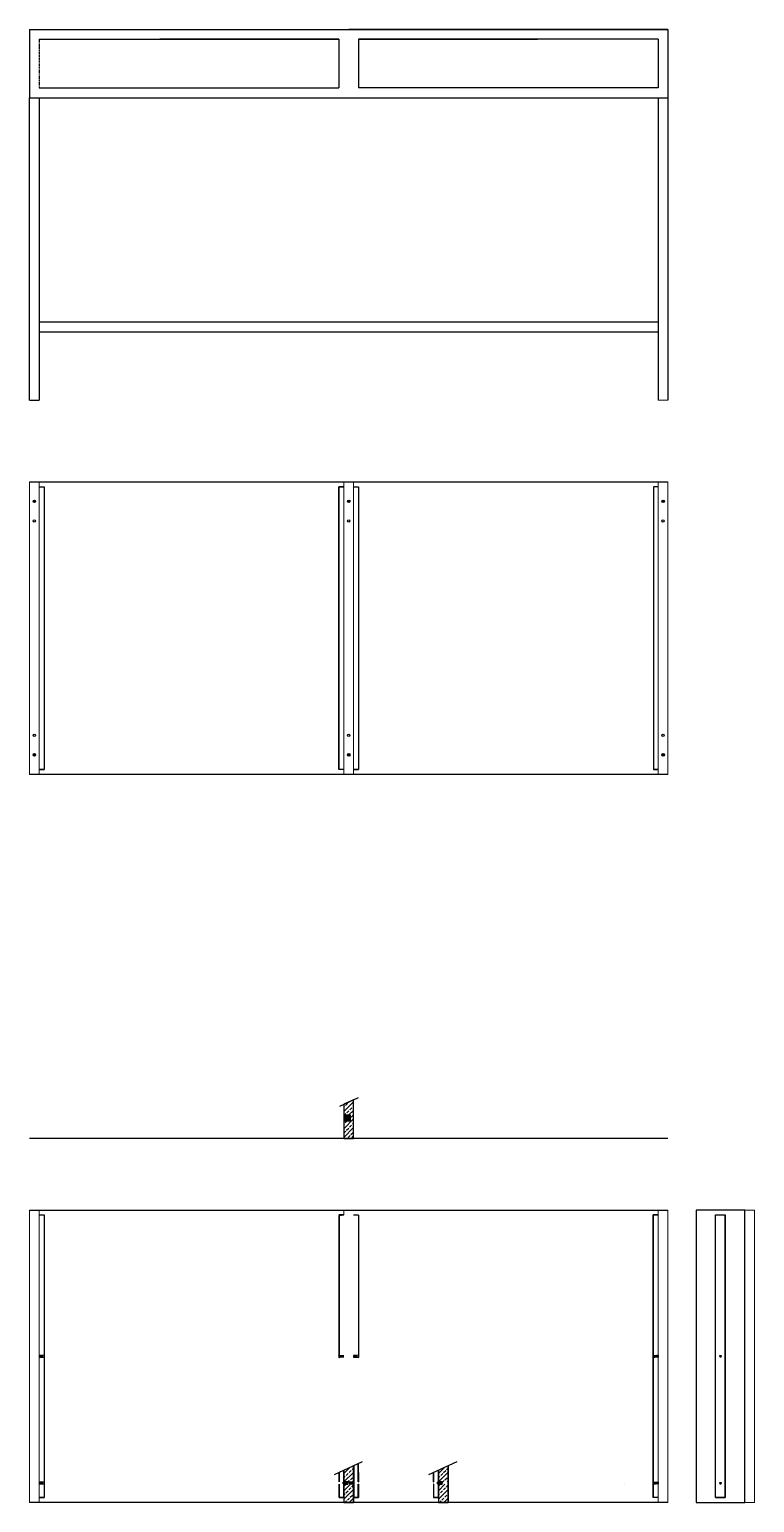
# Model space of a CAD drawing. Header units: millimetres. Extents: x 654 to 2158, y 484 to 1447.
# Drawn here: x 878 to 1026.8, y 484 to 786.2 of the extents above; entities that cross this region are included whole.
import ezdxf

# ---------------------------------------------------------------- set-up
doc = ezdxf.new("R2010")
doc.units = ezdxf.units.MM
doc.linetypes.add('PHANTOM2', pattern=[1.25, 0.625, -0.125, 0.125, -0.125, 0.125, -0.125])
doc.linetypes.add('TRATTOPUNTO', pattern=[25.4, 12.7, -6.35, 0, -6.35])
doc.layers.get('DEFPOINTS').update_dxf_attribs({"color": 210})
doc.layers.add('A-ANNO-DIMS', color=10, linetype='Continuous', lineweight=18)
doc.layers.add('A-FURN', color=8, linetype='Continuous', lineweight=18)
for name, color, linetype in [('ASSI', 1, 'TRATTOPUNTO'), ('VV_D_2_CAMPITURE', 8, 'Continuous'), ('VV_D_2_STRUTTDETTAGLI', 5, 'Continuous'), ('VV_D_2_STRUTTPRINCIPALE', 3, 'Continuous'), ('VV_D_2_STRUTTSECONDARIA', 2, 'Continuous'), ('VV_D_2_VITI_DETTAGLI', 1, 'Continuous')]:
    doc.layers.add(name, color=color, linetype=linetype)
doc.layers.add('VV_D_2_VITI', color=2, linetype='Continuous', transparency=0.2)
pattern_1 = [(45, (0, 0), (-0.112253202, 0.112253202), []), (45, (0, 0.07938), (-0.112253202, 0.112253202), [])]

msp = doc.modelspace()

# ---------------------------------------------------------------- hatches: boundary and pattern name
at = {"layer": 'VV_D_2_CAMPITURE'}
h = msp.add_hatch(dxfattribs=at)
h.set_pattern_fill('JIS_STN_2.5', color=256, scale=0.5)
h.paths.add_polyline_path([(944.52, 566.6), (942.52, 565.7), (942.52, 563.5), (943.82, 563.5), (943.82, 562.27), (942.52, 562.27), (942.52, 558.69), (944.52, 558.69)])
h = msp.add_hatch(dxfattribs=at)
h.set_pattern_fill('STEEL', color=256, scale=0.05)
h.set_pattern_definition(pattern_1)
h.paths.add_polyline_path([(942.52, 487.79), (942.47, 487.79), (942.47, 485.06), (941.59, 485.06), (941.59, 487.77), (941.54, 487.77), (941.54, 485.01), (942.52, 485.01)])
h.paths.add_polyline_path([(945.51, 487.77), (945.46, 487.77), (945.46, 485.06), (944.57, 485.06), (944.57, 487.79), (944.52, 487.79), (944.52, 485.01), (945.51, 485.01)])
h.paths.add_polyline_path([(945.51, 490.2), (945.51, 492.01), (945.46, 491.99), (945.46, 488.23), (945.51, 488.23)])
h.paths.add_polyline_path([(944.57, 491.59), (944.52, 491.56), (944.52, 488.23), (944.57, 488.23)])
h.paths.add_polyline_path([(942.52, 490.65), (942.47, 490.63), (942.47, 488.23), (942.52, 488.23)])
h.paths.add_polyline_path([(941.59, 490.22), (941.54, 490.2), (941.54, 488.23), (941.59, 488.23)])
h = msp.add_hatch(dxfattribs=at)
h.set_pattern_fill('JIS_STN_2.5', color=256, scale=0.5)
h.paths.add_polyline_path([(944.52, 487.79), (943.72, 487.79), (943.72, 488.23), (944.52, 488.23), (944.52, 491.56), (942.52, 490.65), (942.52, 488.23), (943.32, 488.23), (943.32, 487.79), (942.52, 487.79), (942.52, 484.01), (944.52, 484.01)])
h = msp.add_hatch(dxfattribs=at)
h.set_pattern_fill('STEEL', color=256, scale=0.05)
h.set_pattern_definition(pattern_1)
h.paths.add_polyline_path([(961.92, 487.79), (961.87, 487.79), (961.87, 485.06), (960.98, 485.06), (960.98, 487.77), (960.93, 487.77), (960.93, 485.01), (961.92, 485.01)])
h.paths.add_polyline_path([(960.98, 490.22), (960.93, 490.2), (960.93, 488.23), (960.98, 488.23)])
h.paths.add_polyline_path([(961.92, 490.65), (961.87, 490.63), (961.87, 488.23), (961.92, 488.23)])
h = msp.add_hatch(dxfattribs=at)
h.set_pattern_fill('JIS_STN_2.5', color=256, scale=0.5)
h.set_pattern_definition([(45, (19.3958, 0), (-0.8838835, 0.8838835), []), (45, (20.2783, 0), (-0.8838835, 0.8838835), [0.6, -0.25])])
h.paths.add_polyline_path([(963.92, 487.79), (963.12, 487.79), (963.12, 488.23), (963.92, 488.23), (963.92, 491.56), (961.92, 490.65), (961.92, 488.23), (962.72, 488.23), (962.72, 487.79), (961.92, 487.79), (961.92, 484.01), (963.92, 484.01)])

# ---------------------------------------------------------------- linework, layer by layer
for p, q in [((878.03, 786.15), (1009.03, 786.15)), ((878.03, 786.15), (878.03, 772.15)), ((1009.03, 786.15), (943.53, 786.15)), ((1009.03, 786.15), (1007.03, 786.15)), ((1009.03, 786.15), (1009.03, 772.15)), ((880.03, 784.15), (941.53, 784.15)), ((910.78, 784.15), (904.78, 784.15)), ((941.53, 784.15), (910.78, 784.15)), ((910.78, 784.15), (916.78, 784.15)), ((941.53, 784.15), (941.53, 774.15)), ((1007.03, 784.15), (945.53, 784.15)), ((945.53, 784.15), (945.53, 774.15)), ((945.53, 784.15), (976.28, 784.15)), ((976.28, 784.15), (970.28, 784.15)), ((976.28, 784.15), (982.28, 784.15)), ((1007.03, 784.15), (1007.03, 774.15)), ((880.03, 774.15), (941.53, 774.15)), ((1007.03, 774.15), (945.53, 774.15)), ((878.03, 710.15), (878.03, 772.15)), ((878.03, 710.15), (878.03, 772.15)), ((878.03, 772.15), (1009.03, 772.15)), ((880.03, 772.15), (880.03, 710.15)), ((1007.03, 772.15), (1007.03, 710.15)), ((1009.03, 772.15), (1009.03, 710.15)), ((880.03, 726.15), (1007.03, 726.15)), ((880.03, 724.15), (1007.03, 724.15)), ((878.03, 693.36), (1009.03, 693.36)), ((879.01, 689.38), (878.77, 689.38)), ((879.01, 689.34), (878.77, 689.34)), ((879.01, 689.38), (879.01, 689.63)), ((879.01, 689.34), (879.01, 689.1)), ((879.05, 689.38), (879.05, 689.63)), ((879.05, 689.38), (879.29, 689.38)), ((879.05, 689.34), (879.05, 689.1)), ((879.05, 689.34), (879.29, 689.34)), ((943.51, 689.38), (943.27, 689.38)), ((943.51, 689.34), (943.27, 689.34)), ((943.51, 689.38), (943.51, 689.63)), ((943.55, 689.38), (943.51, 689.34)), ((943.51, 689.38), (943.55, 689.34)), ((943.51, 689.34), (943.51, 689.1)), ((943.55, 689.38), (943.55, 689.63)), ((943.55, 689.38), (943.79, 689.38)), ((943.55, 689.34), (943.55, 689.1)), ((943.55, 689.34), (943.79, 689.34)), ((1008.01, 689.38), (1007.77, 689.38)), ((1008.01, 689.34), (1007.77, 689.34)), ((1008.01, 689.38), (1008.01, 689.63)), ((1008.01, 689.34), (1008.01, 689.1)), ((1008.05, 689.38), (1008.05, 689.63)), ((1008.05, 689.38), (1008.29, 689.38)), ((1008.05, 689.34), (1008.05, 689.1)), ((1008.05, 689.34), (1008.29, 689.34)), ((879.01, 637.38), (879.01, 637.63)), ((879.05, 637.38), (879.05, 637.63)), ((943.51, 637.38), (943.51, 637.63)), ((943.55, 637.38), (943.55, 637.63)), ((1008.01, 637.38), (1008.01, 637.63)), ((1008.05, 637.38), (1008.05, 637.63)), ((879.01, 637.38), (878.77, 637.38)), ((879.01, 637.34), (878.77, 637.34)), ((879.05, 637.38), (879.01, 637.34)), ((879.01, 637.38), (879.05, 637.34)), ((879.01, 637.34), (879.01, 637.1)), ((879.05, 637.38), (879.29, 637.38)), ((879.05, 637.34), (879.05, 637.1)), ((879.05, 637.34), (879.29, 637.34)), ((943.51, 637.38), (943.27, 637.38)), ((943.51, 637.34), (943.27, 637.34)), ((943.55, 637.38), (943.51, 637.34)), ((943.51, 637.38), (943.55, 637.34)), ((943.51, 637.34), (943.51, 637.1)), ((943.55, 637.38), (943.79, 637.38)), ((943.55, 637.34), (943.55, 637.1)), ((943.55, 637.34), (943.79, 637.34)), ((1008.01, 637.38), (1007.77, 637.38)), ((1008.01, 637.34), (1007.77, 637.34)), ((1008.01, 637.38), (1008.05, 637.34)), ((1008.05, 637.38), (1008.01, 637.34)), ((1008.01, 637.34), (1008.01, 637.1)), ((1008.05, 637.38), (1008.29, 637.38)), ((1008.05, 637.34), (1008.05, 637.1)), ((1008.05, 637.34), (1008.29, 637.34)), ((1009.03, 633.36), (878.03, 633.36)), ((1009.02, 558.69), (878.02, 558.69)), ((878.02, 544.01), (1009.02, 544.01)), ((1024.79, 544.01), (1014.79, 544.01)), ((1014.79, 544.01), (1014.79, 484.01)), ((1024.79, 484.01), (1024.79, 544.01)), ((880.03, 514.16), (880.03, 513.85)), ((880.13, 514.21), (880.11, 514.1)), ((880.15, 513.91), (880.11, 514.1)), ((880.13, 514.21), (880.18, 514.13)), ((880.13, 514.21), (880.13, 514.21)), ((880.2, 513.81), (880.15, 513.91)), ((880.22, 513.9), (880.18, 514.13)), ((880.2, 513.81), (880.22, 513.9)), ((880.31, 514.21), (880.29, 514.1)), ((880.33, 513.91), (880.29, 514.1)), ((880.31, 514.21), (880.36, 514.13)), ((880.31, 514.21), (880.31, 514.21)), ((880.38, 513.81), (880.33, 513.91)), ((880.4, 513.9), (880.36, 514.13)), ((880.38, 513.81), (880.4, 513.9)), ((880.48, 514.21), (880.46, 514.1)), ((880.5, 513.91), (880.46, 514.1)), ((880.48, 514.21), (880.53, 514.13)), ((880.48, 514.21), (880.48, 514.21)), ((880.55, 513.81), (880.5, 513.91)), ((880.57, 513.9), (880.53, 514.13)), ((880.55, 513.81), (880.57, 513.9)), ((880.65, 514.21), (880.64, 514.1)), ((880.67, 513.91), (880.64, 514.1)), ((880.65, 514.21), (880.7, 514.13)), ((880.65, 514.21), (880.65, 514.21)), ((880.72, 513.81), (880.67, 513.91)), ((880.75, 513.9), (880.7, 514.13)), ((880.72, 513.81), (880.75, 513.9)), ((881.01, 514.24), (880.75, 514.16)), ((881, 513.78), (880.75, 513.85)), ((880.75, 513.85), (881.01, 513.78)), ((881.02, 514.16), (881.02, 514.23)), ((881.02, 514.16), (881.02, 513.8)), ((881.02, 513.8), (881.02, 513.79)), ((941.53, 514.15), (941.53, 514.22)), ((941.53, 514.15), (941.53, 513.79)), ((941.53, 513.79), (941.53, 513.78)), ((941.54, 514.23), (941.8, 514.15)), ((941.8, 513.84), (941.54, 513.77)), ((941.55, 513.77), (941.8, 513.84)), ((941.8, 513.89), (941.84, 514.12)), ((941.82, 513.8), (941.8, 513.89)), ((941.82, 513.8), (941.88, 513.9)), ((941.89, 514.2), (941.84, 514.12)), ((941.88, 513.9), (941.91, 514.09)), ((941.89, 514.2), (941.91, 514.09)), ((941.89, 514.2), (941.89, 514.2)), ((941.98, 513.89), (942.02, 514.12)), ((942, 513.8), (941.98, 513.89)), ((942, 513.8), (942.05, 513.9)), ((942.07, 514.2), (942.02, 514.12)), ((942.05, 513.9), (942.08, 514.09)), ((942.07, 514.2), (942.08, 514.09)), ((942.07, 514.2), (942.07, 514.2)), ((942.15, 513.89), (942.19, 514.12)), ((942.17, 513.8), (942.15, 513.89)), ((942.17, 513.8), (942.22, 513.9)), ((942.24, 514.2), (942.19, 514.12)), ((942.22, 513.9), (942.26, 514.09)), ((942.24, 514.2), (942.26, 514.09)), ((942.24, 514.2), (942.24, 514.2)), ((942.33, 513.89), (942.37, 514.12)), ((942.35, 513.8), (942.33, 513.89)), ((942.35, 513.8), (942.4, 513.9)), ((942.42, 514.2), (942.37, 514.12)), ((942.4, 513.9), (942.44, 514.09)), ((942.42, 514.2), (942.44, 514.09)), ((942.42, 514.2), (942.42, 514.2)), ((944.53, 514.15), (944.53, 513.84)), ((944.63, 514.2), (944.61, 514.09)), ((944.65, 513.9), (944.61, 514.09)), ((944.63, 514.2), (944.68, 514.12)), ((944.63, 514.2), (944.63, 514.2)), ((944.7, 513.8), (944.65, 513.9)), ((944.72, 513.89), (944.68, 514.12)), ((944.7, 513.8), (944.72, 513.89)), ((944.81, 514.2), (944.79, 514.09)), ((944.83, 513.9), (944.79, 514.09)), ((944.81, 514.2), (944.86, 514.12)), ((944.81, 514.2), (944.81, 514.2)), ((944.88, 513.8), (944.83, 513.9)), ((944.9, 513.89), (944.86, 514.12)), ((944.88, 513.8), (944.9, 513.89)), ((944.98, 514.2), (944.96, 514.09)), ((945, 513.9), (944.96, 514.09)), ((944.98, 514.2), (945.03, 514.12)), ((944.98, 514.2), (944.98, 514.2)), ((945.05, 513.8), (945, 513.9)), ((945.07, 513.89), (945.03, 514.12)), ((945.05, 513.8), (945.07, 513.89)), ((945.15, 514.2), (945.14, 514.09)), ((945.17, 513.9), (945.14, 514.09)), ((945.15, 514.2), (945.2, 514.12)), ((945.15, 514.2), (945.15, 514.2)), ((945.22, 513.8), (945.17, 513.9)), ((945.25, 513.89), (945.2, 514.12)), ((945.22, 513.8), (945.25, 513.89)), ((945.51, 514.23), (945.25, 514.15)), ((945.5, 513.77), (945.25, 513.84)), ((945.25, 513.84), (945.51, 513.77)), ((945.52, 514.15), (945.52, 514.22)), ((945.52, 514.15), (945.52, 513.79)), ((945.52, 513.79), (945.52, 513.78)), ((1006.02, 514.16), (1006.02, 514.23)), ((1006.02, 514.16), (1006.02, 513.8)), ((1006.02, 513.8), (1006.02, 513.79)), ((1006.03, 514.24), (1006.3, 514.16)), ((1006.3, 513.85), (1006.03, 513.78)), ((1006.05, 513.78), (1006.3, 513.85)), ((1006.3, 513.9), (1006.34, 514.13)), ((1006.32, 513.81), (1006.3, 513.9)), ((1006.32, 513.81), (1006.37, 513.91)), ((1006.39, 514.21), (1006.34, 514.13)), ((1006.37, 513.91), (1006.41, 514.1)), ((1006.39, 514.21), (1006.41, 514.1)), ((1006.39, 514.21), (1006.39, 514.21)), ((1006.47, 513.9), (1006.51, 514.13)), ((1006.49, 513.81), (1006.47, 513.9)), ((1006.49, 513.81), (1006.55, 513.91)), ((1006.56, 514.21), (1006.51, 514.13)), ((1006.55, 513.91), (1006.58, 514.1)), ((1006.57, 514.21), (1006.56, 514.21)), ((1006.57, 514.21), (1006.58, 514.1)), ((1006.64, 513.9), (1006.68, 514.13)), ((1006.66, 513.81), (1006.64, 513.9)), ((1006.67, 513.81), (1006.72, 513.91)), ((1006.73, 514.21), (1006.68, 514.13)), ((1006.72, 513.91), (1006.75, 514.1)), ((1006.74, 514.21), (1006.73, 514.21)), ((1006.74, 514.21), (1006.75, 514.1)), ((1006.82, 513.9), (1006.86, 514.13)), ((1006.84, 513.81), (1006.82, 513.9)), ((1006.85, 513.81), (1006.9, 513.91)), ((1006.91, 514.21), (1006.86, 514.13)), ((1006.9, 513.91), (1006.93, 514.1)), ((1006.92, 514.21), (1006.91, 514.21)), ((1006.92, 514.21), (1006.93, 514.1)), ((1007.01, 514.16), (1007.01, 513.85)), ((944.52, 491.56), (944.52, 488.23)), ((963.92, 491.56), (963.92, 488.23)), ((880.03, 488.16), (880.03, 487.85)), ((880.13, 488.21), (880.11, 488.1)), ((880.15, 487.91), (880.11, 488.1)), ((880.13, 488.21), (880.18, 488.13)), ((880.13, 488.21), (880.13, 488.21)), ((880.2, 487.81), (880.15, 487.91)), ((880.22, 487.9), (880.18, 488.13)), ((880.2, 487.81), (880.22, 487.9)), ((880.31, 488.21), (880.29, 488.1)), ((880.33, 487.91), (880.29, 488.1)), ((880.31, 488.21), (880.36, 488.13)), ((880.31, 488.21), (880.31, 488.21)), ((880.38, 487.81), (880.33, 487.91)), ((880.4, 487.9), (880.36, 488.13)), ((880.38, 487.81), (880.4, 487.9)), ((880.48, 488.21), (880.46, 488.1)), ((880.5, 487.91), (880.46, 488.1)), ((880.48, 488.21), (880.53, 488.13)), ((880.48, 488.21), (880.48, 488.21)), ((880.55, 487.81), (880.5, 487.91)), ((880.57, 487.9), (880.53, 488.13)), ((880.55, 487.81), (880.57, 487.9)), ((880.65, 488.21), (880.64, 488.1)), ((880.67, 487.91), (880.64, 488.1)), ((880.65, 488.21), (880.7, 488.13)), ((880.65, 488.21), (880.65, 488.21)), ((880.72, 487.81), (880.67, 487.91)), ((880.75, 487.9), (880.7, 488.13)), ((880.72, 487.81), (880.75, 487.9)), ((881.01, 488.24), (880.75, 488.16)), ((881, 487.78), (880.75, 487.85)), ((880.75, 487.85), (881.01, 487.78)), ((881.02, 488.16), (881.02, 488.23)), ((881.02, 488.16), (881.02, 487.8)), ((881.02, 487.8), (881.02, 487.79)), ((944.52, 487.79), (944.52, 484.01)), ((963.92, 488.23), (963.92, 484.01)), ((1006.02, 488.16), (1006.02, 488.23)), ((1006.02, 488.16), (1006.02, 487.8)), ((1006.02, 487.8), (1006.02, 487.79)), ((1006.03, 488.24), (1006.3, 488.16)), ((1006.3, 487.85), (1006.03, 487.78)), ((1006.05, 487.78), (1006.3, 487.85)), ((1006.3, 487.9), (1006.34, 488.13)), ((1006.32, 487.81), (1006.3, 487.9)), ((1006.32, 487.81), (1006.37, 487.91)), ((1006.39, 488.21), (1006.34, 488.13)), ((1006.37, 487.91), (1006.41, 488.1)), ((1006.39, 488.21), (1006.41, 488.1)), ((1006.39, 488.21), (1006.39, 488.21)), ((1006.47, 487.9), (1006.51, 488.13)), ((1006.49, 487.81), (1006.47, 487.9)), ((1006.49, 487.81), (1006.55, 487.91)), ((1006.56, 488.21), (1006.51, 488.13)), ((1006.55, 487.91), (1006.58, 488.1)), ((1006.57, 488.21), (1006.56, 488.21)), ((1006.57, 488.21), (1006.58, 488.1)), ((1006.64, 487.9), (1006.68, 488.13)), ((1006.66, 487.81), (1006.64, 487.9)), ((1006.67, 487.81), (1006.72, 487.91)), ((1006.73, 488.21), (1006.68, 488.13)), ((1006.72, 487.91), (1006.75, 488.1)), ((1006.74, 488.21), (1006.73, 488.21)), ((1006.74, 488.21), (1006.75, 488.1)), ((1006.82, 487.9), (1006.86, 488.13)), ((1006.84, 487.81), (1006.82, 487.9)), ((1006.85, 487.81), (1006.9, 487.91)), ((1006.91, 488.21), (1006.86, 488.13)), ((1006.9, 487.91), (1006.93, 488.1)), ((1006.92, 488.21), (1006.91, 488.21)), ((1006.92, 488.21), (1006.93, 488.1)), ((1007.01, 488.16), (1007.01, 487.85)), ((1009.02, 484.01), (878.02, 484.01)), ((1014.79, 484.01), (1024.79, 484.01))]:
    msp.add_line(p, q)
at = {"linetype": 'PHANTOM2'}
msp.add_line((880.03, 784.15), (880.03, 774.15), dxfattribs=at)
at = {"linetype": 'TRATTOPUNTO'}
msp.add_line((878.03, 710.15), (880.03, 710.15), dxfattribs=at)
at = {"color": 2}
for p, q in [((941.7, 565.33), (945.56, 567.08)), ((940.59, 489.77), (946.37, 492.41)), ((959.99, 489.77), (965.76, 492.41))]:
    msp.add_line(p, q, dxfattribs=at)
for points in [[(880.03, 513.85), (880.75, 513.85), (880.75, 514.16), (880.03, 514.16)], [(942.52, 513.84), (941.8, 513.84), (941.8, 514.15), (942.52, 514.15)], [(945.25, 514.15), (944.53, 514.15)], [(944.53, 513.84), (945.25, 513.84), (945.25, 513.89)], [(1007.01, 513.85), (1006.3, 513.85), (1006.3, 514.16), (1007.01, 514.16)], [(880.03, 487.85), (880.75, 487.85), (880.75, 488.16), (880.03, 488.16)], [(1007.01, 487.85), (1006.3, 487.85), (1006.3, 488.16), (1007.01, 488.16)]]:
    msp.add_lwpolyline(points)
for centre, radius in [((879.03, 689.36), 0.263), ((943.53, 689.36), 0.263), ((1008.03, 689.36), 0.263), ((879.02, 685.36), 0.242), ((943.52, 685.36), 0.242), ((1008.02, 685.36), 0.242), ((879.02, 641.36), 0.242), ((943.52, 641.36), 0.242), ((1008.02, 641.36), 0.242), ((879.03, 637.36), 0.263), ((943.53, 637.36), 0.263), ((1008.03, 637.36), 0.263)]:
    msp.add_circle(centre, radius)
for centre, start, end in [((881.01, 514.23), 360, 106.5172), ((881.01, 513.79), 253.4783, 360), ((941.54, 514.22), 73.4828, 180), ((941.54, 513.78), 180, 286.5217), ((945.51, 514.22), 0, 106.5172), ((945.51, 513.78), 253.4783, 0), ((1006.03, 514.23), 73.4828, 180), ((1006.03, 513.79), 180, 286.5217), ((881.01, 488.23), 360, 106.5172), ((881.01, 487.79), 253.4783, 360), ((1006.03, 488.23), 73.4828, 180), ((1006.03, 487.79), 180, 286.5217)]:
    msp.add_arc(centre, 0.01, start, end)
at = {"layer": 'A-ANNO-DIMS'}
for p, q in [((1019.71, 514.01), (1019.71, 514.04)), ((1019.71, 514.04), (1019.77, 514.04)), ((1019.71, 514.01), (1019.71, 513.99)), ((1019.71, 513.99), (1019.77, 513.99)), ((1019.82, 514.09), (1019.77, 514.09)), ((1019.77, 514.09), (1019.77, 514.04)), ((1019.77, 513.93), (1019.77, 513.99)), ((1019.82, 513.93), (1019.77, 513.93)), ((1019.82, 514.04), (1019.82, 514.09)), ((1019.87, 514.04), (1019.82, 514.04)), ((1019.87, 513.99), (1019.82, 513.99)), ((1019.82, 513.99), (1019.82, 513.93)), ((1019.87, 514.01), (1019.87, 514.04)), ((1019.87, 514.01), (1019.87, 513.99)), ((1019.71, 488.01), (1019.71, 488.04)), ((1019.71, 488.04), (1019.77, 488.04)), ((1019.71, 488.01), (1019.71, 487.99)), ((1019.71, 487.99), (1019.77, 487.99)), ((1019.82, 488.09), (1019.77, 488.09)), ((1019.77, 488.09), (1019.77, 488.04)), ((1019.77, 487.93), (1019.77, 487.99)), ((1019.82, 487.93), (1019.77, 487.93)), ((1019.82, 488.04), (1019.82, 488.09)), ((1019.87, 488.04), (1019.82, 488.04)), ((1019.87, 487.99), (1019.82, 487.99)), ((1019.82, 487.99), (1019.82, 487.93)), ((1019.87, 488.01), (1019.87, 488.04)), ((1019.87, 488.01), (1019.87, 487.99))]:
    msp.add_line(p, q, dxfattribs=at)
for centre in [(1019.79, 514.01), (1019.79, 488.01)]:
    msp.add_circle(centre, 0.115, dxfattribs=at)
at = {"layer": 'A-FURN', "linetype": 'TRATTOPUNTO'}
msp.add_line((1007.03, 710.15), (1009.03, 710.15), dxfattribs=at)
at = {"layer": 'A-FURN'}
for p, q in [((878.03, 693.36), (878.03, 633.36)), ((878.04, 693.36), (880.03, 693.36)), ((880.03, 693.36), (880.03, 633.36)), ((942.53, 633.36), (942.53, 693.36)), ((944.53, 693.36), (944.53, 633.36)), ((1009.02, 693.36), (1007.03, 693.36)), ((1007.03, 693.36), (1007.03, 633.36)), ((1009.03, 693.36), (1009.03, 633.36)), ((1009.03, 693.36), (1009.03, 633.36)), ((942.53, 633.36), (942.53, 663.36)), ((944.52, 566.6), (944.52, 558.69)), ((878.02, 544.01), (878.02, 484.01)), ((878.02, 544.01), (878.02, 540.01)), ((878.03, 544.01), (880.02, 544.01)), ((880.02, 544.01), (880.02, 484.01)), ((942.52, 544.01), (942.52, 543.01)), ((942.53, 544.01), (944.52, 544.01)), ((1009.01, 544.01), (1007.02, 544.01)), ((1007.02, 544.01), (1007.02, 484.01)), ((1009.02, 544.01), (1009.02, 484.01)), ((1009.02, 544.01), (1009.02, 484.01)), ((1014.79, 484.01), (1014.79, 544.01)), ((1014.79, 544.01), (1024.79, 544.01)), ((1024.79, 484.01), (1024.79, 544.01)), ((1024.79, 544.01), (1026.79, 544.01)), ((1026.79, 484.01), (1026.79, 544.01)), ((942.52, 488.23), (942.52, 490.65)), ((942.52, 488.23), (942.52, 490.65)), ((961.92, 488.23), (961.92, 490.65)), ((961.92, 488.23), (961.92, 490.65)), ((878.02, 484.01), (878.02, 488.01)), ((942.52, 484.01), (942.52, 487.79)), ((942.52, 484.01), (942.52, 487.79)), ((961.92, 484.01), (961.92, 487.79)), ((961.92, 484.01), (961.92, 487.79)), ((880.02, 484.01), (878.02, 484.01)), ((944.52, 484.01), (942.52, 484.01)), ((942.52, 484.01), (943.52, 484.01)), ((963.92, 484.01), (961.92, 484.01)), ((961.92, 484.01), (962.92, 484.01)), ((1007.02, 484.01), (1009.02, 484.01)), ((1009.02, 484.01), (1009.02, 484.01)), ((1024.79, 484.01), (1014.79, 484.01)), ((1014.79, 484.01), (1018.79, 484.01)), ((1024.79, 484.01), (1020.79, 484.01)), ((1026.79, 484.01), (1024.79, 484.01))]:
    msp.add_line(p, q, dxfattribs=at)
at = {"layer": 'ASSI'}
msp.add_line((1000.02, 487.9), (1000.02, 487.9), dxfattribs=at)
at = {"layer": 'DEFPOINTS'}
for p, q in [((880.03, 692.36), (881.03, 692.36)), ((881.03, 692.36), (881.03, 634.36)), ((942.53, 692.36), (941.53, 692.36)), ((941.53, 692.36), (941.53, 634.36)), ((944.53, 692.36), (945.53, 692.36)), ((945.53, 692.36), (945.53, 634.36)), ((1007.03, 692.36), (1006.03, 692.36)), ((1006.03, 692.36), (1006.03, 634.36)), ((880.03, 634.36), (881.03, 634.36)), ((942.53, 634.36), (941.53, 634.36)), ((944.53, 634.36), (945.53, 634.36)), ((1007.03, 634.36), (1006.03, 634.36)), ((880.02, 543.01), (881.02, 543.01)), ((881.02, 543.01), (881.02, 485.01)), ((942.52, 543.01), (941.52, 543.01)), ((941.54, 542.9), (941.54, 514.23)), ((944.52, 543.01), (945.52, 543.01)), ((945.51, 542.95), (945.51, 514.23)), ((1007.02, 543.01), (1006.02, 543.01)), ((1006.02, 543.01), (1006.02, 485.01)), ((1018.79, 485.01), (1018.79, 543.01)), ((1018.79, 543.01), (1020.79, 543.01)), ((1020.79, 485.01), (1020.79, 543.01)), ((880.02, 485.01), (881.02, 485.01)), ((1007.02, 485.01), (1006.02, 485.01)), ((1018.79, 485.01), (1020.79, 485.01))]:
    msp.add_line(p, q, dxfattribs=at)
for points in [[(1019.66, 514.01), (1019.66, 514.12, -0.414214), (1019.68, 514.14), (1019.9, 514.14, -0.414214), (1019.92, 514.12), (1019.92, 514.01)], [(1019.66, 514.01), (1019.66, 513.9, 0.414214), (1019.68, 513.88), (1019.9, 513.88, 0.414214), (1019.92, 513.9), (1019.92, 514.01)], [(1019.66, 488.01), (1019.66, 488.12, -0.414214), (1019.68, 488.14), (1019.9, 488.14, -0.414214), (1019.92, 488.12), (1019.92, 488.01)], [(1019.66, 488.01), (1019.66, 487.9, 0.414214), (1019.68, 487.88), (1019.9, 487.88, 0.414214), (1019.92, 487.9), (1019.92, 488.01)]]:
    msp.add_lwpolyline(points, format="xyb", dxfattribs=at)
at = {"layer": 'VV_D_2_STRUTTDETTAGLI'}
for p, q in [((942.52, 563.5), (943.82, 563.5)), ((943.82, 562.24), (942.52, 562.24)), ((943.82, 563.5), (943.82, 562.24)), ((943.32, 488.23), (942.47, 488.23)), ((942.47, 487.79), (943.32, 487.79)), ((943.32, 487.79), (943.32, 488.23)), ((943.72, 487.79), (943.72, 488.23)), ((943.72, 488.23), (944.57, 488.23)), ((944.57, 487.79), (943.72, 487.79)), ((962.72, 488.23), (961.87, 488.23)), ((961.87, 487.79), (962.72, 487.79)), ((962.72, 487.79), (962.72, 488.23))]:
    msp.add_line(p, q, dxfattribs=at)
at = {"layer": 'VV_D_2_STRUTTPRINCIPALE'}
for points in [[(942.52, 562.24), (942.52, 558.69), (944.52, 558.69), (944.52, 566.6), (942.52, 565.7)], [(942.52, 565.7), (942.52, 563.5)], [(942.52, 490.65), (942.52, 488.23)], [(944.52, 488.23), (944.52, 491.56)], [(961.92, 490.65), (961.92, 488.23)], [(963.92, 488.23), (963.92, 491.56)], [(942.52, 484.01), (944.52, 484.01), (944.52, 487.79)], [(942.52, 487.79), (942.52, 484.01)], [(961.92, 484.01), (963.92, 484.01), (963.92, 488.23)], [(961.92, 487.79), (961.92, 484.01)]]:
    msp.add_lwpolyline(points, dxfattribs=at)
msp.add_circle((943.51, 562.86), 0.135, dxfattribs=at)
for start, end in [(53.7582, 131.7325), (228.2675, 306.2418)]:
    msp.add_arc((943.52, 562.86), 0.263, start, end, dxfattribs=at)
at = {"layer": 'VV_D_2_STRUTTSECONDARIA'}
for p, q in [((944.53, 692.36), (945.53, 692.36)), ((945.51, 490.2), (945.51, 492.01)), ((941.59, 487.77), (941.54, 487.77)), ((941.54, 487.77), (941.54, 485.01)), ((941.59, 485.06), (941.59, 487.77)), ((942.47, 487.79), (942.47, 485.06)), ((944.57, 487.79), (944.57, 485.06)), ((945.46, 485.06), (945.46, 487.77)), ((945.46, 487.77), (945.51, 487.77)), ((945.51, 487.77), (945.51, 485.01)), ((960.98, 487.77), (960.93, 487.77)), ((960.93, 487.77), (960.93, 485.01)), ((960.98, 485.06), (960.98, 487.77)), ((961.87, 487.79), (961.87, 485.06)), ((941.54, 485.01), (942.52, 485.01)), ((942.47, 485.06), (941.59, 485.06)), ((945.51, 485.01), (944.52, 485.01)), ((944.57, 485.06), (945.46, 485.06)), ((960.93, 485.01), (961.92, 485.01)), ((961.87, 485.06), (960.98, 485.06))]:
    msp.add_line(p, q, dxfattribs=at)
for points in [[(880.03, 692.36), (881.03, 692.36), (881.03, 634.36), (880.03, 634.36)], [(942.53, 634.36), (941.53, 634.36), (941.53, 692.36), (942.53, 692.36)], [(945.53, 692.36), (945.53, 634.36), (944.53, 634.36)], [(1007.03, 692.36), (1006.03, 692.36), (1006.03, 634.36), (1007.03, 634.36)], [(880.02, 543.01), (881.02, 543.01), (881.02, 485.01), (880.02, 485.01)], [(941.54, 514.23), (941.54, 542.9), (942.52, 543.01)], [(944.52, 543.01), (945.51, 542.95), (945.51, 514.23)], [(1006.02, 485.01), (1006.02, 543.01), (1007.02, 543.01)], [(1018.79, 543.01), (1020.79, 543.01), (1020.79, 485.01), (1018.79, 485.01), (1018.79, 543.01)], [(941.54, 488.23), (941.54, 490.2), (941.54, 488.23), (941.59, 488.23), (941.59, 490.22)], [(942.47, 490.63), (942.47, 488.23)], [(944.57, 491.59), (944.57, 488.23)], [(945.51, 488.23), (945.51, 490.2), (945.51, 488.23), (945.46, 488.23), (945.46, 491.99)], [(960.93, 488.23), (960.93, 490.2), (960.93, 488.23), (960.98, 488.23), (960.98, 490.22)], [(961.87, 490.63), (961.87, 488.23)], [(1007.02, 485.01), (1006.02, 485.01)]]:
    msp.add_lwpolyline(points, dxfattribs=at)
at = {"layer": 'VV_D_2_VITI'}
for p, q in [((942.58, 562.45), (943.22, 562.45)), ((943.22, 563.26), (942.64, 563.26)), ((943.34, 563.44), (943.22, 563.44)), ((943.22, 563.44), (943.22, 562.27)), ((943.22, 562.27), (943.34, 562.27)), ((943.34, 562.27), (943.34, 563.44)), ((943.34, 563.39), (943.67, 563.39)), ((943.34, 562.33), (943.67, 562.33)), ((943.67, 563.39), (943.67, 563.44)), ((943.67, 563.44), (943.79, 563.44)), ((943.67, 563.39), (943.67, 563.39)), ((943.67, 563.39), (943.67, 563.39)), ((943.67, 563.39), (943.67, 563.39)), ((943.67, 563.39), (943.67, 563.39)), ((943.67, 562.27), (943.67, 563.39)), ((943.79, 562.27), (943.67, 562.27)), ((943.79, 563.44), (943.79, 562.27)), ((942.38, 487.84), (942.38, 488.18)), ((942.4, 488.2), (942.52, 488.16)), ((942.52, 487.86), (942.4, 487.82)), ((942.52, 488.16), (942.58, 488.16)), ((942.53, 487.86), (942.52, 487.86)), ((942.87, 487.86), (942.56, 487.86)), ((942.62, 488.16), (942.75, 488.16)), ((942.79, 488.16), (942.92, 488.16)), ((943.05, 487.86), (942.91, 487.86)), ((942.96, 488.16), (943.1, 488.16)), ((943.23, 487.86), (943.09, 487.86)), ((943.14, 488.16), (943.23, 488.16)), ((943.23, 488.16), (943.23, 487.86)), ((943.23, 488.16), (943.28, 488.11)), ((943.23, 487.86), (943.28, 487.9)), ((943.28, 488.11), (943.28, 487.9)), ((943.81, 488.16), (943.77, 488.11)), ((943.77, 488.11), (943.77, 487.9)), ((943.81, 487.86), (943.77, 487.9)), ((943.9, 488.16), (943.81, 488.16)), ((943.81, 488.16), (943.81, 487.86)), ((943.81, 487.86), (943.96, 487.86)), ((944.08, 488.16), (943.94, 488.16)), ((943.99, 487.86), (944.14, 487.86)), ((944.25, 488.16), (944.12, 488.16)), ((944.17, 487.86), (944.48, 487.86)), ((944.43, 488.16), (944.29, 488.16)), ((944.53, 488.16), (944.47, 488.16)), ((944.52, 487.86), (944.53, 487.86)), ((944.64, 488.2), (944.53, 488.16)), ((944.53, 487.86), (944.64, 487.82)), ((944.67, 487.84), (944.67, 488.18)), ((961.77, 487.84), (961.77, 488.18)), ((961.8, 488.2), (961.91, 488.16)), ((961.91, 487.86), (961.8, 487.82)), ((961.91, 488.16), (961.97, 488.16)), ((961.92, 487.86), (961.91, 487.86)), ((962.27, 487.86), (961.96, 487.86)), ((962.01, 488.16), (962.15, 488.16)), ((962.19, 488.16), (962.32, 488.16)), ((962.45, 487.86), (962.3, 487.86)), ((962.36, 488.16), (962.5, 488.16)), ((962.63, 487.86), (962.48, 487.86)), ((962.54, 488.16), (962.63, 488.16)), ((962.63, 488.16), (962.63, 487.86)), ((962.63, 488.16), (962.67, 488.11)), ((962.63, 487.86), (962.67, 487.9)), ((962.67, 488.11), (962.67, 487.9))]:
    msp.add_line(p, q, dxfattribs=at)
msp.add_lwpolyline([(942.52, 562.33), (942.58, 562.33), (942.58, 563.26), (942.64, 563.26), (942.64, 563.45), (942.52, 563.45), (942.52, 562.33)], dxfattribs=at)
for centre, start, end in [((942.4, 488.18), 73.4828, 180), ((942.4, 487.84), 180, 286.5217), ((944.65, 488.18), 0, 106.5172), ((944.65, 487.84), 253.4783, 0), ((961.79, 488.18), 73.4828, 180), ((961.79, 487.84), 180, 286.5217)]:
    msp.add_arc(centre, 0.0196, start, end, dxfattribs=at)
at = {"layer": 'VV_D_2_VITI_DETTAGLI'}
for p, q in [((942.58, 563.04), (942.58, 563.2)), ((942.58, 563.2), (943.22, 563.2)), ((943.22, 563.04), (942.58, 563.04)), ((942.58, 562.91), (942.58, 562.98)), ((942.58, 562.98), (943.22, 562.98)), ((943.22, 562.91), (942.58, 562.91)), ((942.58, 562.65), (942.58, 562.83)), ((942.58, 562.83), (943.22, 562.83)), ((943.22, 562.65), (942.58, 562.65)), ((942.58, 562.53), (942.58, 562.59)), ((942.58, 562.59), (943.22, 562.59)), ((943.22, 562.53), (942.58, 562.53)), ((943.22, 563.2), (943.22, 563.26)), ((943.22, 562.98), (943.22, 563.04)), ((943.22, 562.83), (943.22, 562.91)), ((943.22, 562.59), (943.22, 562.65)), ((943.22, 562.45), (943.22, 562.53)), ((942.52, 487.9), (942.56, 488.13)), ((942.54, 487.81), (942.52, 487.9)), ((942.54, 487.81), (942.59, 487.91)), ((942.61, 488.21), (942.56, 488.13)), ((942.59, 487.91), (942.62, 488.11)), ((942.61, 488.21), (942.62, 488.11)), ((942.61, 488.21), (942.61, 488.21)), ((942.69, 487.9), (942.73, 488.13)), ((942.71, 487.81), (942.69, 487.9)), ((942.71, 487.81), (942.76, 487.91)), ((942.78, 488.21), (942.73, 488.13)), ((942.76, 487.91), (942.8, 488.11)), ((942.78, 488.21), (942.8, 488.11)), ((942.78, 488.21), (942.78, 488.21)), ((942.86, 487.9), (942.9, 488.13)), ((942.88, 487.81), (942.86, 487.9)), ((942.88, 487.81), (942.93, 487.91)), ((942.95, 488.21), (942.9, 488.13)), ((942.93, 487.91), (942.97, 488.11)), ((942.95, 488.21), (942.97, 488.11)), ((942.95, 488.21), (942.95, 488.21)), ((943.04, 487.9), (943.08, 488.13)), ((943.06, 487.81), (943.04, 487.9)), ((943.06, 487.81), (943.11, 487.91)), ((943.13, 488.21), (943.08, 488.13)), ((943.11, 487.91), (943.15, 488.11)), ((943.13, 488.21), (943.15, 488.11)), ((943.13, 488.21), (943.13, 488.21)), ((943.91, 488.21), (943.89, 488.11)), ((943.93, 487.91), (943.89, 488.11)), ((943.91, 488.21), (943.96, 488.13)), ((943.98, 487.81), (943.93, 487.91)), ((944, 487.9), (943.96, 488.13)), ((943.98, 487.81), (944, 487.9)), ((944.09, 488.21), (944.07, 488.11)), ((944.11, 487.91), (944.07, 488.11)), ((944.09, 488.21), (944.14, 488.13)), ((944.16, 487.81), (944.11, 487.91)), ((944.18, 487.9), (944.14, 488.13)), ((944.16, 487.81), (944.18, 487.9)), ((944.26, 488.21), (944.25, 488.11)), ((944.28, 487.91), (944.25, 488.11)), ((944.26, 488.21), (944.31, 488.13)), ((944.33, 487.81), (944.28, 487.91)), ((944.35, 487.9), (944.31, 488.13)), ((944.33, 487.81), (944.35, 487.9)), ((944.43, 488.21), (944.42, 488.11)), ((944.45, 487.91), (944.42, 488.11)), ((944.44, 488.21), (944.49, 488.13)), ((944.51, 487.81), (944.45, 487.91)), ((944.53, 487.9), (944.49, 488.13)), ((944.51, 487.81), (944.53, 487.9)), ((961.91, 487.9), (961.95, 488.13)), ((961.93, 487.81), (961.91, 487.9)), ((961.93, 487.81), (961.98, 487.91)), ((962, 488.21), (961.95, 488.13)), ((961.98, 487.91), (962.02, 488.11)), ((962, 488.21), (962.02, 488.11)), ((962, 488.21), (962, 488.21)), ((962.09, 487.9), (962.13, 488.13)), ((962.11, 487.81), (962.09, 487.9)), ((962.11, 487.81), (962.16, 487.91)), ((962.18, 488.21), (962.13, 488.13)), ((962.16, 487.91), (962.19, 488.11)), ((962.18, 488.21), (962.19, 488.11)), ((962.18, 488.21), (962.18, 488.21)), ((962.26, 487.9), (962.3, 488.13)), ((962.28, 487.81), (962.26, 487.9)), ((962.28, 487.81), (962.33, 487.91)), ((962.35, 488.21), (962.3, 488.13)), ((962.33, 487.91), (962.37, 488.11)), ((962.35, 488.21), (962.37, 488.11)), ((962.35, 488.21), (962.35, 488.21)), ((962.44, 487.9), (962.48, 488.13)), ((962.46, 487.81), (962.44, 487.9)), ((962.46, 487.81), (962.51, 487.91)), ((962.53, 488.21), (962.48, 488.13)), ((962.51, 487.91), (962.54, 488.11)), ((962.53, 488.21), (962.54, 488.11)), ((962.53, 488.21), (962.53, 488.21))]:
    msp.add_line(p, q, dxfattribs=at)

doc.saveas('drawing.dxf')
